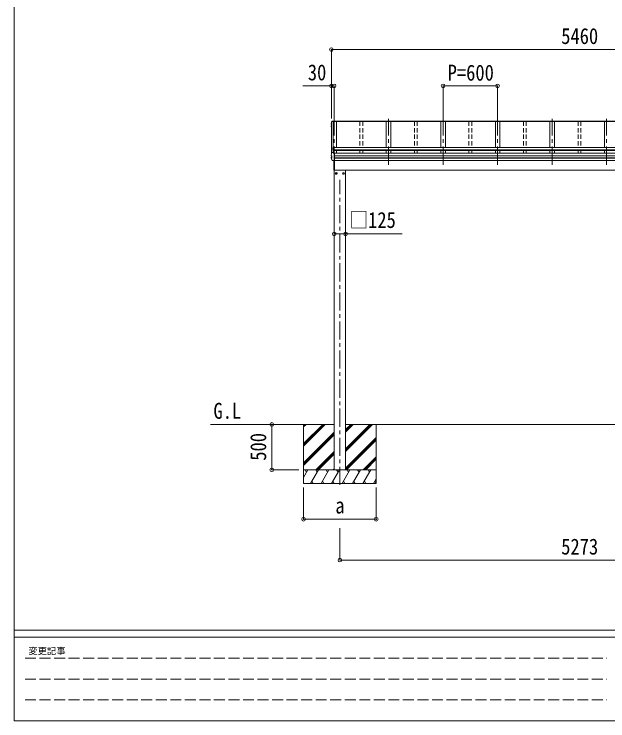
# Model space of a CAD drawing. Units: millimetres at full size, sheet at 1:40. Extents: x -11243 to 11243, y -7760 to 7760.
# Drawn here: x -11243 to -4707, y -7760 to 19 of the extents above; entities that cross this region are included whole.
import ezdxf
from ezdxf.enums import TextEntityAlignment as Align

# ---------------------------------------------------------------- set-up
doc = ezdxf.new("R2010")
doc.units = ezdxf.units.MM
doc.header["$LTSCALE"] = 40
doc.header["$PDMODE"] = 32
doc.header["$PDSIZE"] = 40
for name, pattern in [('CHAIN1', [8, 5, -1, 1, -1]), ('DASHED1', [1.8, 1.2, -0.6]), ('DASHED3', [4, 3, -1])]:
    doc.linetypes.add(name, pattern=pattern)
for name, color, linetype, lineweight in [('0-3_ELV2', 7, 'Continuous', 9), ('0-6_OTH_LINE', 6, 'Continuous', 9), ('F-0_240', 7, 'Continuous', 9)]:
    doc.layers.add(name, color=color, linetype=linetype, lineweight=lineweight)
doc.styles.add('ＭＳ ゴシック', font='')
doc.styles.get('ＭＳ ゴシック').set_extended_font_data('MS Gothic')

msp = doc.modelspace()

# ---------------------------------------------------------------- linework, layer by layer
at = {"layer": '0-3_ELV2', "color": 6}
for p, q in [((-7750.67, -371), (-7750.67, -1130)), ((-7750.67, -771), (-8064.01, -771)), ((-7750.67, -771), (-7750.67, -1130)), ((-7720.67, -771), (-7720.67, -1130)), ((-5920.67, -771), (-6520.67, -771)), ((-6520.67, -771), (-6520.67, -1130)), ((-5920.67, -771), (-5920.67, -1130)), ((-7594.67, -2400.82), (-7719.67, -2400.82)), ((-7594.67, -2400.82), (-6971.2, -2400.82)), ((-8407.17, -4496.83), (-8108.17, -4496.83)), ((-8407.17, -4996.83), (-8108.17, -4996.83)), ((-8057.17, -5540.37), (-8057.17, -5191.37)), ((-7657.17, -5990.37), (-7657.17, -5640.37))]:
    msp.add_line(p, q, dxfattribs=at)
at = {"layer": '0-3_ELV2', "color": 4}
for p, q in [((-7745.54, -1159.19), (-7745.41, -1158.9)), ((-7745.41, -1158.9), (-7745.24, -1158.63)), ((-7745.24, -1158.63), (-7745.02, -1158.41)), ((-7745.02, -1158.41), (-7744.77, -1158.22)), ((-7744.77, -1158.22), (-7744.49, -1158.09)), ((-7744.49, -1158.09), (-7744.23, -1158.01)), ((-7744.23, -1158.01), (-7743.99, -1157.97)), ((-7695.67, -1163.18), (-7744.11, -1163.18)), ((-7743.99, -1157.97), (-7743.76, -1157.95)), ((-7743.76, -1157.95), (-7743.5, -1157.93)), ((-7743.5, -1157.93), (-7743.22, -1157.92)), ((-7743.22, -1157.92), (-7742.91, -1157.92)), ((-7742.91, -1157.92), (-7742.6, -1157.91)), ((-7742.68, -1157.92), (-7742.68, -1157.91)), ((-7742.68, -1157.92), (-7742.68, -1157.92)), ((-7742.68, -1157.92), (-7717.67, -1157.92)), ((-7717.67, -1160.44), (-7731.87, -1160.44)), ((-7731.65, -1163.03), (-7731.65, -1162.68)), ((-7731.57, -1163.18), (-7731.57, -1506.52)), ((-7720.67, -1162.94), (-7731.49, -1162.94)), ((-7730.97, -1163.18), (-7730.97, -1510.47)), ((-7720.67, -1161.94), (-7720.67, -1162.94)), ((-7717.67, -1161.94), (-7720.67, -1161.94)), ((-2320.67, -1162.27), (-7720.67, -1162.27)), ((-2320.67, -1163.17), (-7720.67, -1163.17)), ((-7717.67, -1162.27), (-7717.67, -1157.92)), ((-2323.67, -1160), (-7717.67, -1160)), ((-7695.67, -1163.09), (-7695.67, -1447.35)), ((-7145.67, -1163.09), (-7145.67, -1447.35)), ((-7095.67, -1163.09), (-7095.67, -1447.35)), ((-6545.62, -1163.09), (-6545.62, -1447.35)), ((-6495.62, -1163.09), (-6495.62, -1447.35)), ((-5945.67, -1163.09), (-5945.67, -1447.35)), ((-5895.67, -1163.09), (-5895.67, -1447.35)), ((-5345.67, -1163.09), (-5345.67, -1447.35)), ((-5295.67, -1163.09), (-5295.67, -1447.35)), ((-4745.67, -1163.09), (-4745.67, -1447.35)), ((-7753.09, -1214.88), (-7753.09, -1210.82)), ((-7751.59, -1218.85), (-7753, -1215.36)), ((-7752.95, -1185.49), (-7752.99, -1185.75)), ((-7752.99, -1185.75), (-7752.99, -1185.8)), ((-7752.99, -1189.85), (-7752.99, -1185.8)), ((-7750.67, -1213.34), (-7752.04, -1213.61)), ((-7751.93, -1191.12), (-7750.67, -1191.37)), ((-7750.67, -1221.08), (-7751.59, -1218.85)), ((-7751.51, -1209.35), (-7751.5, -1209.35)), ((-7750.67, -1214.87), (-7751.51, -1215.03)), ((-7750.67, -1209.25), (-7751.5, -1209.35)), ((-7750.67, -1189.84), (-7751.44, -1189.69)), ((-7750.67, -1189.49), (-7751.36, -1189.36)), ((-7750.67, -1186.54), (-7750.67, -1523.32)), ((-7732.77, -1447.32), (-7732.77, -1476.78)), ((-7730.77, -1476.78), (-7732.77, -1476.78)), ((-7710.77, -1445.32), (-7730.77, -1445.32)), ((-7710.77, -1446.86), (-7730.77, -1446.86)), ((-7730.77, -1481.37), (-7730.77, -1446.86)), ((-2310.57, -1447.48), (-7730.77, -1447.48)), ((-2310.57, -1476.52), (-7730.77, -1476.52)), ((-7710.77, -1445.32), (-7710.77, -1447.48)), ((-7752.95, -1532.2), (-7752.99, -1532.46)), ((-7752.99, -1532.46), (-7752.99, -1532.51)), ((-7752.99, -1539.89), (-7752.99, -1532.51)), ((-7752.99, -1539.84), (-7752.95, -1539.58)), ((-7752.99, -1539.93), (-7752.99, -1539.84)), ((-7752.92, -1540.32), (-7752.97, -1539.93)), ((-7752.74, -1540.66), (-7752.92, -1540.32)), ((-7752.48, -1540.93), (-7752.74, -1540.66)), ((-7752.2, -1541.1), (-7752.48, -1540.93)), ((-7751.96, -1541.2), (-7752.2, -1541.1)), ((-7752.16, -1540.02), (-7752.11, -1539.69)), ((-7752.15, -1540.34), (-7752.16, -1540.02)), ((-7752.08, -1540.66), (-7752.15, -1540.34)), ((-7751.96, -1540.93), (-7752.08, -1540.66)), ((-7752.04, -1556.27), (-7746.08, -1555.11)), ((-7751.79, -1541.15), (-7751.96, -1540.93)), ((-7751.72, -1541.27), (-7751.96, -1541.2)), ((-7751.59, -1541.29), (-7751.79, -1541.15)), ((-7751.44, -1541.35), (-7751.72, -1541.27)), ((-7751.36, -1541.37), (-7751.59, -1541.29)), ((-7745.1, -1542.14), (-7751.36, -1541.37)), ((-7751.36, -1541.37), (-7751.36, -1541.37)), ((-7745.69, -1542.15), (-7745.72, -1542.06)), ((-7745.67, -1542.27), (-7745.69, -1542.15)), ((-7745.67, -1542.27), (-7745.67, -1561.49)), ((-7745.1, -1542.14), (-7745.02, -1542.16)), ((-7745.1, -1542.14), (-7745.1, -1542.14)), ((-7745.02, -1542.16), (-7744.95, -1542.21)), ((-7744.95, -1542.21), (-7744.88, -1542.29)), ((-7744.88, -1542.29), (-7744.84, -1542.39)), ((-7744.84, -1542.39), (-7744.81, -1542.5)), ((-7744.81, -1542.5), (-7744.8, -1542.62)), ((-7743.92, -1504.19), (-7731.87, -1504.19)), ((-7731.65, -1505.69), (-7731.87, -1504.19)), ((-7731.87, -1510.82), (-7731.87, -1504.19)), ((-7717.67, -1510.82), (-7731.87, -1510.82)), ((-7731.65, -1505.69), (-7731.65, -1506.04)), ((-7730.92, -1510.82), (-7731.65, -1506.04)), ((-7731.49, -1510.82), (-7731.49, -1507.14)), ((-7730.94, -1510.82), (-7731.49, -1507.14)), ((-2310.57, -1478.26), (-7730.77, -1478.26)), ((-2310.57, -1481.37), (-7730.77, -1481.37)), ((-7717.67, -1593.24), (-7717.67, -1510.82)), ((-2323.67, -1513), (-7717.67, -1513)), ((-2323.67, -1539.52), (-7717.67, -1539.52)), ((-2323.67, -1540.41), (-7717.67, -1540.41)), ((-7695.67, -1479.33), (-7695.67, -1513)), ((-7145.67, -1481.37), (-7145.67, -1513)), ((-7095.67, -1481.37), (-7095.67, -1513)), ((-6545.62, -1481.37), (-6545.62, -1513)), ((-6495.62, -1481.37), (-6495.62, -1513)), ((-5945.67, -1481.37), (-5945.67, -1513)), ((-5895.67, -1481.37), (-5895.67, -1513)), ((-5345.67, -1481.37), (-5345.67, -1513)), ((-5295.67, -1481.37), (-5295.67, -1513)), ((-4745.67, -1481.37), (-4745.67, -1513)), ((-7753.09, -1564.94), (-7753.09, -1557.54)), ((-7753.09, -1565.1), (-7753.09, -1564.92)), ((-7753.06, -1565.27), (-7753.09, -1565.1)), ((-7752.98, -1565.43), (-7753.06, -1565.27)), ((-7753, -1565.41), (-7750.14, -1572.23)), ((-7752.31, -1564.94), (-7752.26, -1564.58)), ((-7752.28, -1565.3), (-7752.31, -1564.94)), ((-7752.19, -1565.63), (-7752.28, -1565.3)), ((-7752.26, -1564.58), (-7752.15, -1564.25)), ((-7752.15, -1564.25), (-7751.98, -1563.97)), ((-7751.98, -1563.97), (-7751.76, -1563.77)), ((-7751.76, -1563.77), (-7751.51, -1563.65)), ((-7751.5, -1563.65), (-7751.51, -1563.65)), ((-7751.5, -1563.65), (-7745.1, -1561.96)), ((-7750.14, -1572.23), (-7747.19, -1578.96)), ((-7747.19, -1578.96), (-7744.16, -1585.61)), ((-7745.1, -1561.96), (-7745.02, -1561.92)), ((-7745.1, -1561.96), (-7745.1, -1561.96)), ((-7745.02, -1561.92), (-7744.95, -1561.86)), ((-7744.95, -1561.86), (-7744.88, -1561.77)), ((-7744.88, -1561.77), (-7744.84, -1561.67)), ((-7744.84, -1561.67), (-7744.81, -1561.55)), ((-7744.81, -1561.55), (-7744.8, -1561.44)), ((-7744.16, -1585.61), (-7741.03, -1592.18)), ((-7740.87, -1592.46), (-7741.05, -1592.13)), ((-7740.61, -1592.74), (-7740.87, -1592.46)), ((-7740.3, -1592.96), (-7740.61, -1592.74)), ((-7739.97, -1593.1), (-7740.3, -1592.96)), ((-7739.66, -1593.17), (-7739.97, -1593.1)), ((-7739.38, -1593.2), (-7739.66, -1593.17)), ((-7739.07, -1593.22), (-7739.38, -1593.2)), ((-7738.72, -1593.23), (-7739.07, -1593.22)), ((-7738.34, -1593.24), (-7738.72, -1593.23)), ((-7717.67, -1593.24), (-7738.32, -1593.24)), ((-7722.67, -1697.43), (-7722.67, -1593.24)), ((-7722.17, -1697.83), (-7722.17, -1593.24)), ((-2323.67, -1563.63), (-7717.67, -1563.63)), ((-2323.67, -1565.56), (-7717.67, -1565.56)), ((-2323.67, -1590.6), (-7717.67, -1590.6)), ((-7715.67, -1590.6), (-7715.67, -1695.43)), ((-7722.17, -1697.83), (-7722.18, -1697.89)), ((-7722.18, -1697.89), (-7722.18, -1697.93)), ((-7722.18, -1697.93), (-7722.18, -1697.93)), ((-7722.18, -1697.93), (-7722.17, -1697.93)), ((-7722.17, -1697.83), (-7722.17, -1697.83)), ((-7722.17, -1697.93), (-7720.67, -1697.93)), ((-7720.67, -1697.93), (-7720.67, -1695.43)), ((-7720.67, -1695.43), (-7715.67, -1695.43)), ((-2439.97, -1696.83), (-7720.67, -1696.83)), ((-7719.67, -1696.83), (-7719.67, -4996.83)), ((-7594.67, -4996.83), (-7594.67, -1696.83)), ((-7697.17, -1724.01), (-7705.67, -1728.92)), ((-7705.67, -1728.92), (-7705.67, -1738.74)), ((-7705.67, -1738.74), (-7697.17, -1743.64)), ((-7688.67, -1728.92), (-7697.17, -1724.01)), ((-7697.17, -1743.64), (-7688.67, -1738.74)), ((-7688.58, -1733.58), (-7688.68, -1733.58)), ((-7688.58, -1734.08), (-7688.68, -1734.08)), ((-7688.67, -1738.74), (-7688.67, -1728.92)), ((-7625.77, -1733.58), (-7625.67, -1733.58)), ((-7625.77, -1734.08), (-7625.67, -1734.08)), ((-7625.67, -1728.92), (-7617.17, -1724.01)), ((-7625.67, -1738.74), (-7625.67, -1728.92)), ((-7617.17, -1743.64), (-7625.67, -1738.74)), ((-7617.17, -1724.01), (-7608.67, -1728.92)), ((-7608.67, -1738.74), (-7617.17, -1743.64)), ((-7608.67, -1728.92), (-7608.67, -1738.74))]:
    msp.add_line(p, q, dxfattribs=at)
at = {"layer": '0-3_ELV2', "color": 5, "linetype": 'CHAIN1'}
for p, q in [((-7720.62, -1638.83), (-7720.62, -1134.65)), ((-7120.67, -1638.83), (-7120.67, -1134.65)), ((-6520.67, -1638.83), (-6520.67, -1134.65)), ((-5920.67, -1638.83), (-5920.67, -1134.65)), ((-5320.67, -1638.83), (-5320.67, -1134.65)), ((-4720.67, -1638.83), (-4720.67, -1134.65)), ((-7657.17, -5163.35), (-7657.17, -1806.26))]:
    msp.add_line(p, q, dxfattribs=at)
at = {"layer": '0-3_ELV2', "color": 4, "linetype": 'DASHED1'}
for p, q in [((-7435.67, -1163.09), (-7435.67, -1447.48)), ((-7405.67, -1163.09), (-7405.67, -1447.48)), ((-6835.67, -1163.09), (-6835.67, -1447.48)), ((-6805.67, -1163.09), (-6805.67, -1447.48)), ((-6235.67, -1163.09), (-6235.67, -1447.48)), ((-6205.67, -1163.09), (-6205.67, -1447.48)), ((-5635.67, -1163.09), (-5635.67, -1447.48)), ((-5605.67, -1163.09), (-5605.67, -1447.48)), ((-5035.67, -1163.09), (-5035.67, -1447.48)), ((-5005.67, -1163.09), (-5005.67, -1447.48)), ((-7435.67, -1481.37), (-7435.67, -1513)), ((-7405.67, -1481.37), (-7405.67, -1513)), ((-6835.67, -1481.37), (-6835.67, -1513)), ((-6805.67, -1481.37), (-6805.67, -1513)), ((-6235.67, -1481.37), (-6235.67, -1513)), ((-6205.67, -1481.37), (-6205.67, -1513)), ((-5635.67, -1481.37), (-5635.67, -1513)), ((-5605.67, -1481.37), (-5605.67, -1513)), ((-5035.67, -1481.37), (-5035.67, -1513)), ((-5005.67, -1481.37), (-5005.67, -1513))]:
    msp.add_line(p, q, dxfattribs=at)
at = {"layer": '0-3_ELV2'}
for p, q in [((-7719.67, -4496.83), (-9080.78, -4496.83)), ((-8057.17, -4510.07), (-8043.93, -4496.83)), ((-8057.17, -4524.21), (-8029.79, -4496.83)), ((-8057.17, -4736.34), (-7817.66, -4496.83)), ((-8057.17, -4722.2), (-7831.8, -4496.83)), ((-8057.17, -4708.06), (-7845.94, -4496.83)), ((-8057.17, -4496.83), (-8057.17, -5146.83)), ((-7594.67, -4553.93), (-7537.58, -4496.83)), ((-7594.67, -4568.07), (-7523.43, -4496.83)), ((-7594.67, -4582.21), (-7509.29, -4496.83)), ((-7594.67, -4780.2), (-7311.3, -4496.83)), ((-7594.67, -4766.06), (-7325.44, -4496.83)), ((-7594.67, -4794.34), (-7297.16, -4496.83)), ((-2446.67, -4496.83), (-7594.67, -4496.83)), ((-7257.17, -4496.83), (-7257.17, -5146.83)), ((-8057.17, -4920.19), (-7719.67, -4582.69)), ((-8057.17, -4934.33), (-7719.67, -4596.83)), ((-8057.17, -4948.47), (-7719.67, -4610.97)), ((-7594.67, -4978.19), (-7257.17, -4640.69)), ((-7594.67, -4992.33), (-7257.17, -4654.83)), ((-7585.03, -4996.83), (-7257.17, -4668.97)), ((-7921.68, -4996.83), (-7719.67, -4794.82)), ((-7907.54, -4996.83), (-7719.67, -4808.96)), ((-7893.4, -4996.83), (-7719.67, -4823.11)), ((-7401.18, -4996.83), (-7257.17, -4852.82)), ((-7387.04, -4996.83), (-7257.17, -4866.96)), ((-7372.9, -4996.83), (-7257.17, -4881.11)), ((-8057.17, -5080.66), (-8008.77, -4996.83)), ((-7257.17, -4996.83), (-8057.17, -4996.83)), ((-8023.77, -5022.81), (-8038.78, -4996.83)), ((-7979.91, -5146.83), (-7893.3, -4996.83)), ((-7908.31, -5022.81), (-7923.31, -4996.83)), ((-7864.44, -5146.83), (-7777.83, -4996.83)), ((-7792.83, -5022.81), (-7807.84, -4996.83)), ((-7748.97, -5146.83), (-7662.36, -4996.83)), ((-7731.27, -4996.83), (-7719.67, -4985.24)), ((-7677.36, -5022.81), (-7692.37, -4996.83)), ((-7633.5, -5146.83), (-7546.89, -4996.83)), ((-7561.89, -5022.81), (-7576.89, -4996.83)), ((-7518.03, -5146.83), (-7431.42, -4996.83)), ((-7461.42, -4996.83), (-7446.42, -5022.81)), ((-7402.56, -5146.83), (-7315.95, -4996.83)), ((-7330.95, -5022.81), (-7345.95, -4996.83)), ((-7964.91, -5120.85), (-7949.91, -5146.83)), ((-7849.44, -5120.85), (-7834.44, -5146.83)), ((-7733.97, -5120.85), (-7718.97, -5146.83)), ((-7618.5, -5120.85), (-7603.5, -5146.83)), ((-7503.03, -5120.85), (-7488.03, -5146.83)), ((-7387.56, -5120.85), (-7372.56, -5146.83)), ((-7287.09, -5146.83), (-7257.17, -5095.02)), ((-7272.09, -5120.85), (-7257.17, -5146.68)), ((-8057.17, -5146.83), (-7257.17, -5146.83))]:
    msp.add_line(p, q, dxfattribs=at)
at = {"layer": '0-3_ELV2', "color": 4}
for points in [[(-7752.95, -1185.48), (-7750.63, -1176.63), (-7748.17, -1167.87), (-7745.54, -1159.21)], [(-7743.92, -1161.53), (-7731.87, -1161.53), (-7731.65, -1163.03), (-7744.06, -1163.03)], [(-7731.87, -1161.53), (-7731.87, -1160.44), (-7731.49, -1162.94)]]:
    msp.add_lwpolyline(points, dxfattribs=at)
at = {"layer": '0-3_ELV2', "color": 6}
msp.add_lwpolyline([(-8057.17, -5540.37), (-7257.17, -5540.37), (-7257.17, -5191.37)], dxfattribs=at)
at = {"layer": '0-3_ELV2', "color": 4}
for centre, radius in [((-7697.17, -1733.83), 10), ((-7697.17, -1733.83), 8.5), ((-7617.17, -1733.83), 10), ((-7617.17, -1733.83), 8.5)]:
    msp.add_circle(centre, radius, dxfattribs=at)
for centre, radius, start, end in [((-7267.67, -1309.19), 499.82, 162.96047, 166.14879), ((-7267.66, -1309.19), 498.32, 162.94349, 166.12469), ((-7743.92, -1163.23), 1.7, 89.95676, 162.90929), ((-7751.79, -1210.82), 1.3, 100.9005, 179.9623), ((-7751.79, -1214.88), 1.3, 100.8868, 201.66215), ((-7751.69, -1189.85), 1.3, 166.2046, 259.10358), ((-7288.35, -1030.32), 498.64, 201.74241, 202.00165), ((-7288.35, -1029.97), 498.64, 201.78246, 202.00165), ((-7730.77, -1447.32), 2, 90, 180), ((-7267.67, -1651.85), 499.82, 162.96047, 166.14879), ((-7746.17, -1554.62), 0.499, 280.91518, 359.94761), ((-7743.92, -1505.89), 1.7, 89.95676, 162.90929), ((-7751.79, -1557.54), 1.3, 100.9005, 179.9623), ((-7722.17, -1697.43), 0.5, 180, 269.5), ((-7710.03, -1682.76), 12.15, 179.0404, 180.9596), ((-7697.17, -1733.83), 8.6, 171.25399, 188.74601), ((-7697.17, -1733.83), 8.6, 111.25399, 128.74601), ((-7697.17, -1733.83), 8.6, 231.25399, 248.74601), ((-7697.17, -1733.83), 8.6, 51.25399, 68.74601), ((-7697.17, -1733.83), 8.6, 291.25399, 308.74601), ((-7697.17, -1733.83), 8.6, 1.66581, 8.74601), ((-7697.17, -1733.83), 8.6, 351.25399, 358.33419), ((-7617.17, -1733.83), 8.6, 171.25399, 178.33419), ((-7617.17, -1733.83), 8.6, 181.66581, 188.74601), ((-7617.17, -1733.83), 8.6, 111.25399, 128.74601), ((-7617.17, -1733.83), 8.6, 231.25399, 248.74601), ((-7617.17, -1733.83), 8.6, 51.25399, 68.74601), ((-7617.17, -1733.83), 8.6, 291.25399, 308.74601), ((-7617.17, -1733.83), 8.6, 351.25399, 8.74601)]:
    msp.add_arc(centre, radius, start, end, dxfattribs=at)
at = {"layer": '0-3_ELV2', "color": 6}
for p in [(-7750.67, -371), (-7750.67, -771), (-7720.67, -771), (-6520.67, -771), (-5920.67, -771), (-7719.67, -2400.82), (-7594.67, -2400.82), (-8407.17, -4496.83), (-8407.17, -4996.83), (-8057.17, -5540.37), (-7257.17, -5540.37), (-7657.17, -5990.37)]:
    msp.add_point(p, dxfattribs=at)
at = {"layer": '0-6_OTH_LINE'}
for p, q in [((-7750.67, -371), (-2290.67, -371)), ((-7720.67, -771), (-7750.67, -771)), ((-8407.17, -4996.83), (-8407.17, -4496.83)), ((-7657.17, -5990.37), (-2384.17, -5990.37))]:
    msp.add_line(p, q, dxfattribs=at)
at = {"layer": 'F-0_240', "color": 5}
for p, q in [((-11242.74, 7760), (-11242.74, -7760)), ((-11242.74, -6760), (10677.26, -6760)), ((-11242.74, -6840), (7121.58, -6840)), ((-11242.74, -7760), (10677.26, -7760))]:
    msp.add_line(p, q, dxfattribs=at)
at = {"layer": 'F-0_240', "color": 4, "linetype": 'DASHED3'}
for p, q in [((-11122.75, -7070), (-4718.42, -7070)), ((-11122.75, -7300), (-4718.42, -7300)), ((-11122.75, -7530), (-4718.42, -7530))]:
    msp.add_line(p, q, dxfattribs=at)

# ---------------------------------------------------------------- texts
at = {"layer": '0-3_ELV2', "style": 'ＭＳ ゴシック', "width": 0.85}
for s, p in [('5460', (-5220.67, -363)), ('30', (-8009.83, -762.91)), ('P=600', (-6470.67, -766)), ('□125', (-7550.75, -2387.45)), ('G.L', (-9048.66, -4487.97)), ('a', (-7707.17, -5530.37)), ('5273', (-5220.67, -5982.37))]:
    msp.add_text(s, height=176, dxfattribs=at).set_placement(p, align=Align.BOTTOM_LEFT)
msp.add_text('500', height=176, rotation=90, dxfattribs=at).set_placement((-8415.17, -4896.83), align=Align.BOTTOM_LEFT)
at = {"layer": 'F-0_240', "style": 'ＭＳ ゴシック'}
msp.add_text('変更記事', height=73.31, dxfattribs=at).set_placement((-11086.44, -7050), align=Align.BOTTOM_LEFT)

doc.saveas('drawing.dxf')
